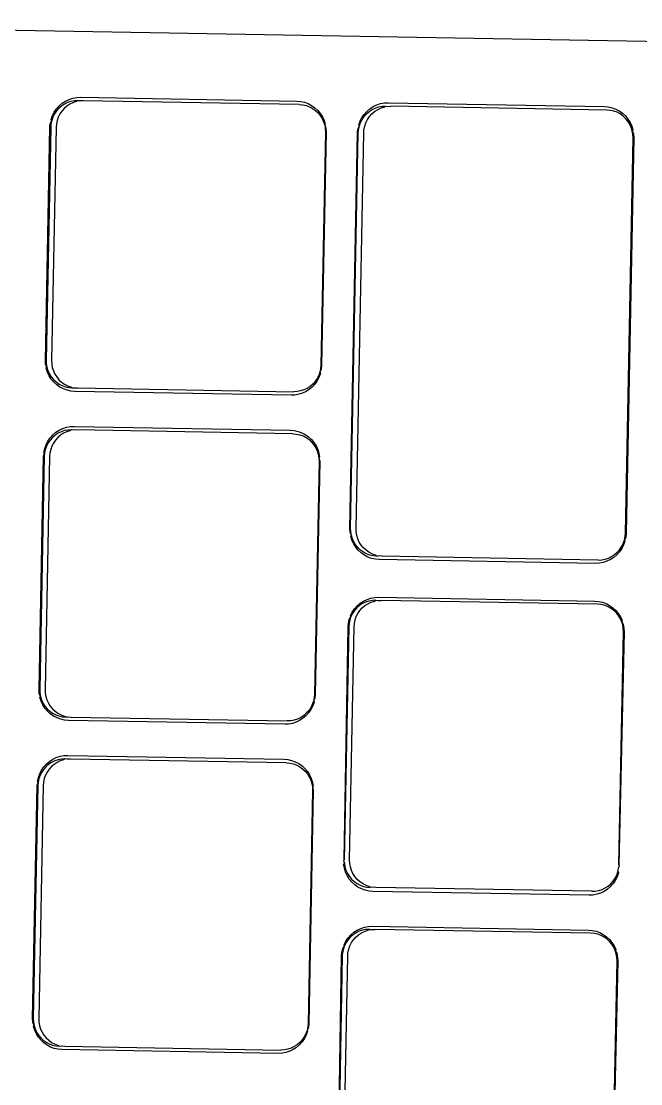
# Model space of a CAD drawing. Header units: millimetres. Extents: x 44692 to 333458, y -26854 to 14445.
# Drawn here: x 314042.6 to 314074, y -18658.2 to -18604.3 of the extents above; entities that cross this region are included whole.
import ezdxf

# ---------------------------------------------------------------- set-up
doc = ezdxf.new("R2010")
doc.units = ezdxf.units.MM
doc.header["$LTSCALE"] = 100
doc.layers.add('Muebles', color=112, linetype='Continuous')

msp = doc.modelspace()

# ---------------------------------------------------------------- linework, layer by layer
at = {"layer": 'Muebles'}
for p, q in [((314121.473, -18606.18), (314016.143, -18604.322)), ((314044.704, -18608.478), (314044.871, -18608.368)), ((314044.871, -18608.368), (314045.052, -18608.282)), ((314045.146, -18608.39), (314044.977, -18608.445)), ((314045.052, -18608.282), (314045.242, -18608.22)), ((314045.32, -18608.358), (314045.146, -18608.39)), ((314045.242, -18608.22), (314045.438, -18608.184)), ((314045.419, -18608.395), (314045.25, -18608.449)), ((314045.496, -18608.349), (314045.32, -18608.358)), ((314045.496, -18608.349), (314045.419, -18608.395)), ((314045.438, -18608.184), (314045.631, -18608.175)), ((314045.593, -18608.363), (314045.496, -18608.349)), ((314045.77, -18608.354), (314045.593, -18608.363)), ((314045.631, -18608.175), (314056.602, -18608.369)), ((314056.73, -18608.547), (314045.77, -18608.354)), ((314056.602, -18608.369), (314056.795, -18608.385)), ((314056.795, -18608.385), (314056.99, -18608.428)), ((314056.99, -18608.428), (314057.177, -18608.496)), ((314044.21, -18609.106), (314044.302, -18608.926)), ((314044.302, -18608.926), (314044.417, -18608.759)), ((314044.414, -18608.868), (314044.313, -18609.015)), ((314044.533, -18608.735), (314044.414, -18608.868)), ((314044.417, -18608.759), (314044.551, -18608.609)), ((314044.668, -18608.618), (314044.533, -18608.735)), ((314044.551, -18608.609), (314044.704, -18608.478)), ((314044.687, -18608.872), (314044.586, -18609.02)), ((314044.817, -18608.521), (314044.668, -18608.618)), ((314044.806, -18608.739), (314044.687, -18608.872)), ((314044.941, -18608.623), (314044.806, -18608.739)), ((314044.977, -18608.445), (314044.817, -18608.521)), ((314045.09, -18608.526), (314044.941, -18608.623)), ((314045.25, -18608.449), (314045.09, -18608.526)), ((314056.73, -18608.547), (314056.906, -18608.562)), ((314056.906, -18608.562), (314057.079, -18608.6)), ((314057.079, -18608.6), (314057.245, -18608.661)), ((314057.177, -18608.496), (314057.354, -18608.589)), ((314057.245, -18608.661), (314057.402, -18608.743)), ((314057.354, -18608.589), (314057.517, -18608.704)), ((314057.402, -18608.743), (314057.547, -18608.846)), ((314057.517, -18608.704), (314057.665, -18608.84)), ((314057.547, -18608.846), (314057.678, -18608.966)), ((314057.665, -18608.84), (314057.793, -18608.995)), ((314057.678, -18608.966), (314057.792, -18609.104)), ((314060.021, -18609.04), (314060.155, -18608.889)), ((314060.137, -18609.014), (314060.273, -18608.897)), ((314060.155, -18608.889), (314060.307, -18608.757)), ((314060.273, -18608.897), (314060.422, -18608.798)), ((314060.307, -18608.757), (314060.475, -18608.646)), ((314060.41, -18609.019), (314060.546, -18608.901)), ((314060.422, -18608.798), (314060.582, -18608.721)), ((314060.475, -18608.646), (314060.656, -18608.559)), ((314060.546, -18608.901), (314060.695, -18608.803)), ((314060.582, -18608.721), (314060.75, -18608.666)), ((314060.656, -18608.559), (314060.846, -18608.496)), ((314060.695, -18608.803), (314060.855, -18608.726)), ((314060.75, -18608.666), (314060.924, -18608.633)), ((314060.846, -18608.496), (314061.042, -18608.46)), ((314060.855, -18608.726), (314061.023, -18608.67)), ((314060.924, -18608.633), (314061.101, -18608.625)), ((314061.023, -18608.67), (314061.101, -18608.625)), ((314061.042, -18608.46), (314061.235, -18608.45)), ((314061.101, -18608.625), (314061.197, -18608.638)), ((314061.197, -18608.638), (314061.374, -18608.629)), ((314061.235, -18608.45), (314072.207, -18608.644)), ((314072.335, -18608.823), (314061.374, -18608.629)), ((314072.207, -18608.644), (314072.4, -18608.66)), ((314072.511, -18608.838), (314072.335, -18608.823)), ((314072.4, -18608.66), (314072.595, -18608.704)), ((314072.683, -18608.876), (314072.511, -18608.838)), ((314072.595, -18608.704), (314072.782, -18608.773)), ((314072.85, -18608.937), (314072.683, -18608.876)), ((314072.782, -18608.773), (314072.959, -18608.866)), ((314073.007, -18609.02), (314072.85, -18608.937)), ((314072.959, -18608.866), (314073.123, -18608.983)), ((314044.083, -18609.692), (314044.1, -18609.496)), ((314044.1, -18609.496), (314044.171, -18609.344)), ((314044.171, -18609.344), (314044.133, -18609.52)), ((314044.143, -18609.297), (314044.21, -18609.106)), ((314044.171, -18609.344), (314044.143, -18609.297)), ((314044.231, -18609.175), (314044.171, -18609.344)), ((314044.313, -18609.015), (314044.231, -18609.175)), ((314044.444, -18609.349), (314044.406, -18609.524)), ((314044.504, -18609.18), (314044.444, -18609.349)), ((314044.586, -18609.02), (314044.504, -18609.18)), ((314057.792, -18609.104), (314057.887, -18609.255)), ((314057.793, -18608.995), (314057.901, -18609.166)), ((314057.887, -18609.255), (314057.962, -18609.417)), ((314057.901, -18609.166), (314057.986, -18609.349)), ((314057.962, -18609.417), (314058.016, -18609.588)), ((314057.986, -18609.349), (314058.046, -18609.542)), ((314059.747, -18609.583), (314059.815, -18609.39)), ((314059.775, -18609.629), (314059.836, -18609.459)), ((314059.815, -18609.39), (314059.906, -18609.208)), ((314059.836, -18609.459), (314059.917, -18609.297)), ((314059.906, -18609.208), (314060.021, -18609.04)), ((314059.917, -18609.297), (314060.018, -18609.148)), ((314060.018, -18609.148), (314060.137, -18609.014)), ((314060.048, -18609.634), (314060.109, -18609.463)), ((314060.109, -18609.463), (314060.19, -18609.302)), ((314060.19, -18609.302), (314060.291, -18609.153)), ((314060.291, -18609.153), (314060.41, -18609.019)), ((314073.152, -18609.124), (314073.007, -18609.02)), ((314073.123, -18608.983), (314073.27, -18609.12)), ((314073.282, -18609.246), (314073.152, -18609.124)), ((314073.27, -18609.12), (314073.398, -18609.276)), ((314073.396, -18609.384), (314073.282, -18609.246)), ((314073.492, -18609.537), (314073.396, -18609.384)), ((314073.398, -18609.276), (314073.506, -18609.448)), ((314073.506, -18609.448), (314073.59, -18609.633)), ((314043.853, -18621.509), (314044.083, -18609.692)), ((314044.118, -18609.699), (314043.888, -18621.504)), ((314044.133, -18609.52), (314044.118, -18609.699)), ((314044.391, -18609.703), (314044.161, -18621.509)), ((314044.406, -18609.524), (314044.391, -18609.703)), ((314058.055, -18609.944), (314057.825, -18621.75)), ((314058.09, -18609.939), (314057.86, -18621.756)), ((314058.046, -18609.542), (314058.016, -18609.588)), ((314058.016, -18609.588), (314058.047, -18609.765)), ((314058.016, -18609.588), (314058.081, -18609.742)), ((314058.047, -18609.765), (314058.055, -18609.944)), ((314058.081, -18609.742), (314058.09, -18609.939)), ((314059.297, -18630.02), (314059.687, -18609.981)), ((314059.332, -18630.015), (314059.722, -18609.988)), ((314059.605, -18630.02), (314059.995, -18609.992)), ((314059.687, -18609.981), (314059.704, -18609.783)), ((314059.704, -18609.783), (314059.775, -18609.629)), ((314059.722, -18609.988), (314059.737, -18609.807)), ((314059.737, -18609.807), (314059.775, -18609.629)), ((314059.775, -18609.629), (314059.747, -18609.583)), ((314059.995, -18609.992), (314060.01, -18609.812)), ((314060.01, -18609.812), (314060.048, -18609.634)), ((314073.567, -18609.701), (314073.492, -18609.537)), ((314073.62, -18609.874), (314073.567, -18609.701)), ((314073.59, -18609.633), (314073.651, -18609.828)), ((314073.651, -18609.828), (314073.62, -18609.874)), ((314073.651, -18610.052), (314073.62, -18609.874)), ((314073.62, -18609.874), (314073.686, -18610.03)), ((314073.686, -18610.03), (314073.694, -18610.228)), ((314073.269, -18630.261), (314073.659, -18610.233)), ((314073.694, -18610.228), (314073.304, -18630.267)), ((314073.659, -18610.233), (314073.651, -18610.052)), ((314043.862, -18621.706), (314043.853, -18621.509)), ((314043.927, -18621.86), (314043.862, -18621.706)), ((314043.888, -18621.504), (314043.896, -18621.683)), ((314043.896, -18621.683), (314043.927, -18621.86)), ((314043.897, -18621.906), (314043.927, -18621.86)), ((314043.927, -18621.86), (314043.981, -18622.031)), ((314044.161, -18621.509), (314044.169, -18621.688)), ((314044.169, -18621.688), (314044.2, -18621.865)), ((314044.2, -18621.865), (314044.254, -18622.036)), ((314057.825, -18621.75), (314057.81, -18621.929)), ((314057.86, -18621.756), (314057.843, -18621.953)), ((314043.957, -18622.099), (314043.897, -18621.906)), ((314044.042, -18622.283), (314043.957, -18622.099)), ((314043.981, -18622.031), (314044.056, -18622.194)), ((314044.15, -18622.454), (314044.042, -18622.283)), ((314044.056, -18622.194), (314044.151, -18622.345)), ((314044.151, -18622.345), (314044.265, -18622.482)), ((314044.254, -18622.036), (314044.329, -18622.199)), ((314044.329, -18622.199), (314044.424, -18622.35)), ((314044.424, -18622.35), (314044.538, -18622.487)), ((314057.63, -18622.433), (314057.529, -18622.581)), ((314057.712, -18622.274), (314057.63, -18622.433)), ((314057.732, -18622.342), (314057.64, -18622.523)), ((314057.772, -18622.104), (314057.712, -18622.274)), ((314057.8, -18622.151), (314057.732, -18622.342)), ((314057.81, -18621.929), (314057.772, -18622.104)), ((314057.843, -18621.953), (314057.772, -18622.104)), ((314057.772, -18622.104), (314057.8, -18622.151)), ((314044.278, -18622.608), (314044.15, -18622.454)), ((314044.265, -18622.482), (314044.396, -18622.603)), ((314044.425, -18622.744), (314044.278, -18622.608)), ((314044.396, -18622.603), (314044.541, -18622.705)), ((314044.589, -18622.86), (314044.425, -18622.744)), ((314044.538, -18622.487), (314044.669, -18622.608)), ((314044.541, -18622.705), (314044.698, -18622.787)), ((314044.766, -18622.952), (314044.589, -18622.86)), ((314044.669, -18622.608), (314044.814, -18622.71)), ((314044.698, -18622.787), (314044.864, -18622.848)), ((314044.953, -18623.021), (314044.766, -18622.952)), ((314044.814, -18622.71), (314044.971, -18622.792)), ((314044.864, -18622.848), (314045.037, -18622.886)), ((314044.971, -18622.792), (314045.137, -18622.853)), ((314045.037, -18622.886), (314045.213, -18622.901)), ((314045.137, -18622.853), (314045.213, -18622.901)), ((314045.213, -18622.901), (314045.31, -18622.891)), ((314045.31, -18622.891), (314045.486, -18622.906)), ((314045.486, -18622.906), (314056.446, -18623.099)), ((314057.126, -18622.927), (314056.966, -18623.004)), ((314057.239, -18622.97), (314057.071, -18623.08)), ((314057.275, -18622.83), (314057.126, -18622.927)), ((314057.392, -18622.84), (314057.239, -18622.97)), ((314057.41, -18622.714), (314057.275, -18622.83)), ((314057.526, -18622.689), (314057.392, -18622.84)), ((314057.529, -18622.581), (314057.41, -18622.714)), ((314057.64, -18622.523), (314057.526, -18622.689)), ((314045.148, -18623.064), (314044.953, -18623.021)), ((314045.34, -18623.08), (314045.148, -18623.064)), ((314056.312, -18623.274), (314045.34, -18623.08)), ((314056.505, -18623.264), (314056.312, -18623.274)), ((314056.623, -18623.091), (314056.446, -18623.099)), ((314056.701, -18623.228), (314056.505, -18623.264)), ((314056.797, -18623.059), (314056.623, -18623.091)), ((314056.891, -18623.166), (314056.701, -18623.228)), ((314056.966, -18623.004), (314056.797, -18623.059)), ((314057.071, -18623.08), (314056.891, -18623.166)), ((314044.379, -18625.154), (314044.546, -18625.044)), ((314044.652, -18625.122), (314044.492, -18625.199)), ((314044.546, -18625.044), (314044.727, -18624.958)), ((314044.821, -18625.068), (314044.652, -18625.122)), ((314044.727, -18624.958), (314044.917, -18624.896)), ((314044.995, -18625.036), (314044.821, -18625.068)), ((314044.917, -18624.896), (314045.113, -18624.86)), ((314045.094, -18625.072), (314044.925, -18625.127)), ((314045.171, -18625.027), (314044.995, -18625.036)), ((314045.171, -18625.027), (314045.094, -18625.072)), ((314045.113, -18624.86), (314045.306, -18624.851)), ((314045.268, -18625.04), (314045.171, -18625.027)), ((314045.444, -18625.032), (314045.268, -18625.04)), ((314045.306, -18624.851), (314056.277, -18625.044)), ((314056.405, -18625.225), (314045.444, -18625.032)), ((314056.277, -18625.044), (314056.47, -18625.061)), ((314056.47, -18625.061), (314056.665, -18625.104)), ((314056.665, -18625.104), (314056.852, -18625.172)), ((314043.885, -18625.782), (314043.977, -18625.602)), ((314043.977, -18625.602), (314044.091, -18625.435)), ((314044.089, -18625.545), (314043.987, -18625.693)), ((314044.208, -18625.412), (314044.089, -18625.545)), ((314044.091, -18625.435), (314044.226, -18625.285)), ((314044.343, -18625.296), (314044.208, -18625.412)), ((314044.226, -18625.285), (314044.379, -18625.154)), ((314044.362, -18625.55), (314044.26, -18625.698)), ((314044.492, -18625.199), (314044.343, -18625.296)), ((314044.481, -18625.417), (314044.362, -18625.55)), ((314044.616, -18625.301), (314044.481, -18625.417)), ((314044.765, -18625.204), (314044.616, -18625.301)), ((314044.925, -18625.127), (314044.765, -18625.204)), ((314056.405, -18625.225), (314056.581, -18625.24)), ((314056.581, -18625.24), (314056.754, -18625.278)), ((314056.754, -18625.278), (314056.92, -18625.339)), ((314056.852, -18625.172), (314057.029, -18625.265)), ((314056.92, -18625.339), (314057.077, -18625.421)), ((314057.029, -18625.265), (314057.192, -18625.38)), ((314057.077, -18625.421), (314057.222, -18625.523)), ((314057.192, -18625.38), (314057.34, -18625.516)), ((314057.222, -18625.523), (314057.353, -18625.644)), ((314057.34, -18625.516), (314057.468, -18625.671)), ((314057.353, -18625.644), (314057.467, -18625.781)), ((314043.758, -18626.368), (314043.808, -18626.197)), ((314043.775, -18626.172), (314043.817, -18625.973)), ((314043.808, -18626.197), (314043.775, -18626.172)), ((314043.808, -18626.197), (314043.793, -18626.376)), ((314043.846, -18626.022), (314043.808, -18626.197)), ((314043.817, -18625.973), (314043.885, -18625.782)), ((314043.906, -18625.853), (314043.846, -18626.022)), ((314043.987, -18625.693), (314043.906, -18625.853)), ((314044.081, -18626.202), (314044.066, -18626.381)), ((314044.119, -18626.027), (314044.081, -18626.202)), ((314044.179, -18625.858), (314044.119, -18626.027)), ((314044.26, -18625.698), (314044.179, -18625.858)), ((314057.467, -18625.781), (314057.562, -18625.932)), ((314057.468, -18625.671), (314057.576, -18625.842)), ((314057.562, -18625.932), (314057.637, -18626.095)), ((314057.576, -18625.842), (314057.661, -18626.025)), ((314057.637, -18626.095), (314057.691, -18626.266)), ((314057.661, -18626.025), (314057.721, -18626.218)), ((314043.528, -18638.185), (314043.758, -18626.368)), ((314043.793, -18626.376), (314043.563, -18638.182)), ((314044.066, -18626.381), (314043.836, -18638.187)), ((314057.73, -18626.622), (314057.5, -18638.428)), ((314057.765, -18626.615), (314057.535, -18638.432)), ((314057.691, -18626.266), (314057.722, -18626.443)), ((314057.721, -18626.218), (314057.756, -18626.418)), ((314057.756, -18626.418), (314057.722, -18626.443)), ((314057.722, -18626.443), (314057.73, -18626.622)), ((314057.722, -18626.443), (314057.765, -18626.615)), ((314059.306, -18630.219), (314059.297, -18630.02)), ((314059.371, -18630.375), (314059.306, -18630.219)), ((314059.34, -18630.196), (314059.332, -18630.015)), ((314059.371, -18630.375), (314059.34, -18630.196)), ((314059.341, -18630.42), (314059.371, -18630.375)), ((314059.401, -18630.615), (314059.341, -18630.42)), ((314059.425, -18630.547), (314059.371, -18630.375)), ((314059.613, -18630.201), (314059.605, -18630.02)), ((314059.644, -18630.379), (314059.613, -18630.201)), ((314059.698, -18630.552), (314059.644, -18630.379)), ((314073.216, -18630.619), (314073.254, -18630.441)), ((314073.287, -18630.465), (314073.216, -18630.619)), ((314073.254, -18630.441), (314073.269, -18630.261)), ((314073.304, -18630.267), (314073.287, -18630.465)), ((314059.486, -18630.8), (314059.401, -18630.615)), ((314059.5, -18630.711), (314059.425, -18630.547)), ((314059.593, -18630.972), (314059.486, -18630.8)), ((314059.595, -18630.864), (314059.5, -18630.711)), ((314059.721, -18631.128), (314059.593, -18630.972)), ((314059.709, -18631.002), (314059.595, -18630.864)), ((314059.773, -18630.716), (314059.698, -18630.552)), ((314059.839, -18631.124), (314059.709, -18631.002)), ((314059.868, -18630.869), (314059.773, -18630.716)), ((314059.982, -18631.007), (314059.868, -18630.869)), ((314060.112, -18631.129), (314059.982, -18631.007)), ((314073.085, -18631.04), (314072.971, -18631.208)), ((314072.973, -18631.1), (314073.074, -18630.951)), ((314073.074, -18630.951), (314073.156, -18630.79)), ((314073.177, -18630.858), (314073.085, -18631.04)), ((314073.156, -18630.79), (314073.216, -18630.619)), ((314073.244, -18630.665), (314073.177, -18630.858)), ((314073.216, -18630.619), (314073.244, -18630.665)), ((314059.869, -18631.265), (314059.721, -18631.128)), ((314059.984, -18631.228), (314059.839, -18631.124)), ((314060.032, -18631.382), (314059.869, -18631.265)), ((314060.141, -18631.311), (314059.984, -18631.228)), ((314060.209, -18631.476), (314060.032, -18631.382)), ((314060.257, -18631.233), (314060.112, -18631.129)), ((314060.308, -18631.372), (314060.141, -18631.311)), ((314060.397, -18631.545), (314060.209, -18631.476)), ((314060.414, -18631.316), (314060.257, -18631.233)), ((314060.48, -18631.411), (314060.308, -18631.372)), ((314060.591, -18631.588), (314060.397, -18631.545)), ((314060.581, -18631.377), (314060.414, -18631.316)), ((314060.657, -18631.426), (314060.48, -18631.411)), ((314060.657, -18631.426), (314060.581, -18631.377)), ((314060.657, -18631.426), (314060.753, -18631.415)), ((314060.93, -18631.43), (314060.753, -18631.415)), ((314071.89, -18631.624), (314060.93, -18631.43)), ((314072.067, -18631.615), (314072.241, -18631.583)), ((314072.241, -18631.583), (314072.409, -18631.527)), ((314072.409, -18631.527), (314072.57, -18631.45)), ((314072.684, -18631.492), (314072.516, -18631.602)), ((314072.57, -18631.45), (314072.719, -18631.352)), ((314072.836, -18631.359), (314072.684, -18631.492)), ((314072.719, -18631.352), (314072.854, -18631.234)), ((314072.971, -18631.208), (314072.836, -18631.359)), ((314072.854, -18631.234), (314072.973, -18631.1)), ((314060.784, -18631.604), (314060.591, -18631.588)), ((314071.756, -18631.798), (314060.784, -18631.604)), ((314071.949, -18631.788), (314071.756, -18631.798)), ((314071.89, -18631.624), (314072.067, -18631.615)), ((314072.145, -18631.752), (314071.949, -18631.788)), ((314072.335, -18631.69), (314072.145, -18631.752)), ((314072.516, -18631.602), (314072.335, -18631.69)), ((314059.82, -18633.814), (314059.988, -18633.704)), ((314059.988, -18633.704), (314060.168, -18633.618)), ((314060.262, -18633.704), (314060.094, -18633.759)), ((314060.168, -18633.618), (314060.358, -18633.556)), ((314060.436, -18633.672), (314060.262, -18633.704)), ((314060.358, -18633.556), (314060.554, -18633.52)), ((314060.367, -18633.763), (314060.535, -18633.709)), ((314060.613, -18633.663), (314060.436, -18633.672)), ((314060.535, -18633.709), (314060.613, -18633.663)), ((314060.554, -18633.52), (314060.747, -18633.511)), ((314060.613, -18633.663), (314060.709, -18633.677)), ((314060.709, -18633.677), (314060.886, -18633.668)), ((314060.747, -18633.511), (314071.719, -18633.704)), ((314071.846, -18633.861), (314060.886, -18633.668)), ((314071.719, -18633.704), (314071.911, -18633.721)), ((314071.911, -18633.721), (314072.106, -18633.764)), ((314059.327, -18634.442), (314059.418, -18634.262)), ((314059.418, -18634.262), (314059.533, -18634.095)), ((314059.53, -18634.182), (314059.429, -18634.329)), ((314059.649, -18634.049), (314059.53, -18634.182)), ((314059.533, -18634.095), (314059.667, -18633.945)), ((314059.785, -18633.933), (314059.649, -18634.049)), ((314059.667, -18633.945), (314059.82, -18633.814)), ((314059.702, -18634.334), (314059.803, -18634.186)), ((314059.934, -18633.835), (314059.785, -18633.933)), ((314059.803, -18634.186), (314059.922, -18634.053)), ((314059.922, -18634.053), (314060.058, -18633.937)), ((314060.094, -18633.759), (314059.934, -18633.835)), ((314060.058, -18633.937), (314060.207, -18633.84)), ((314060.207, -18633.84), (314060.367, -18633.763)), ((314072.023, -18633.876), (314071.846, -18633.861)), ((314072.195, -18633.914), (314072.023, -18633.876)), ((314072.106, -18633.764), (314072.293, -18633.832)), ((314072.362, -18633.975), (314072.195, -18633.914)), ((314072.293, -18633.832), (314072.47, -18633.925)), ((314072.519, -18634.057), (314072.362, -18633.975)), ((314072.47, -18633.925), (314072.633, -18634.04)), ((314072.664, -18634.16), (314072.519, -18634.057)), ((314072.633, -18634.04), (314072.781, -18634.176)), ((314072.794, -18634.281), (314072.664, -18634.16)), ((314072.781, -18634.176), (314072.909, -18634.331)), ((314059.216, -18634.831), (314059.259, -18634.633)), ((314059.288, -18634.658), (314059.25, -18634.834)), ((314059.259, -18634.633), (314059.348, -18634.489)), ((314059.348, -18634.489), (314059.288, -18634.658)), ((314059.348, -18634.489), (314059.327, -18634.442)), ((314059.429, -18634.329), (314059.348, -18634.489)), ((314059.523, -18634.838), (314059.561, -18634.663)), ((314059.561, -18634.663), (314059.621, -18634.494)), ((314059.621, -18634.494), (314059.702, -18634.334)), ((314072.908, -18634.418), (314072.794, -18634.281)), ((314073.004, -18634.569), (314072.908, -18634.418)), ((314072.909, -18634.331), (314073.017, -18634.501)), ((314073.079, -18634.731), (314073.004, -18634.569)), ((314073.017, -18634.501), (314073.102, -18634.685)), ((314073.102, -18634.685), (314073.079, -18634.731)), ((314073.132, -18634.902), (314073.079, -18634.731)), ((314073.079, -18634.731), (314073.162, -18634.878)), ((314059.235, -18635.013), (314059.004, -18646.818)), ((314059.004, -18646.818), (314059.199, -18635.028)), ((314059.199, -18635.028), (314059.216, -18634.831)), ((314059.25, -18634.834), (314059.235, -18635.013)), ((314059.277, -18646.823), (314059.508, -18635.017)), ((314059.508, -18635.017), (314059.523, -18634.838)), ((314072.941, -18647.064), (314073.171, -18635.259)), ((314073.206, -18635.275), (314072.941, -18647.064)), ((314073.163, -18635.079), (314073.132, -18634.902)), ((314073.162, -18634.878), (314073.197, -18635.078)), ((314073.171, -18635.259), (314073.163, -18635.079)), ((314073.197, -18635.078), (314073.206, -18635.275)), ((314043.537, -18638.382), (314043.528, -18638.185)), ((314043.602, -18638.538), (314043.537, -18638.382)), ((314043.563, -18638.182), (314043.571, -18638.361)), ((314043.571, -18638.361), (314043.602, -18638.538)), ((314043.572, -18638.582), (314043.602, -18638.538)), ((314043.632, -18638.775), (314043.572, -18638.582)), ((314043.602, -18638.538), (314043.655, -18638.709)), ((314043.836, -18638.187), (314043.844, -18638.366)), ((314043.844, -18638.366), (314043.875, -18638.543)), ((314043.875, -18638.543), (314043.929, -18638.714)), ((314057.5, -18638.428), (314057.485, -18638.607)), ((314057.535, -18638.432), (314057.518, -18638.629)), ((314043.717, -18638.959), (314043.632, -18638.775)), ((314043.655, -18638.709), (314043.731, -18638.872)), ((314043.825, -18639.129), (314043.717, -18638.959)), ((314043.731, -18638.872), (314043.826, -18639.023)), ((314043.826, -18639.023), (314043.94, -18639.16)), ((314043.929, -18638.714), (314044.004, -18638.876)), ((314044.004, -18638.876), (314044.099, -18639.028)), ((314044.099, -18639.028), (314044.213, -18639.165)), ((314057.305, -18639.111), (314057.204, -18639.259)), ((314057.387, -18638.951), (314057.305, -18639.111)), ((314057.407, -18639.018), (314057.315, -18639.199)), ((314057.447, -18638.782), (314057.387, -18638.951)), ((314057.475, -18638.827), (314057.407, -18639.018)), ((314057.485, -18638.607), (314057.447, -18638.782)), ((314057.518, -18638.629), (314057.447, -18638.782)), ((314057.447, -18638.782), (314057.475, -18638.827)), ((314043.953, -18639.284), (314043.825, -18639.129)), ((314043.94, -18639.16), (314044.07, -18639.281)), ((314044.1, -18639.42), (314043.953, -18639.284)), ((314044.07, -18639.281), (314044.215, -18639.383)), ((314044.264, -18639.536), (314044.1, -18639.42)), ((314044.213, -18639.165), (314044.343, -18639.285)), ((314044.215, -18639.383), (314044.373, -18639.465)), ((314044.441, -18639.628), (314044.264, -18639.536)), ((314044.343, -18639.285), (314044.489, -18639.388)), ((314044.373, -18639.465), (314044.539, -18639.526)), ((314044.628, -18639.697), (314044.441, -18639.628)), ((314044.489, -18639.388), (314044.646, -18639.47)), ((314044.539, -18639.526), (314044.712, -18639.564)), ((314044.646, -18639.47), (314044.812, -18639.531)), ((314044.712, -18639.564), (314044.888, -18639.579)), ((314044.812, -18639.531), (314044.888, -18639.579)), ((314044.888, -18639.579), (314044.985, -18639.569)), ((314044.985, -18639.569), (314045.161, -18639.584)), ((314045.161, -18639.584), (314056.121, -18639.777)), ((314056.801, -18639.605), (314056.641, -18639.682)), ((314056.914, -18639.646), (314056.746, -18639.756)), ((314056.95, -18639.508), (314056.801, -18639.605)), ((314057.067, -18639.515), (314056.914, -18639.646)), ((314057.085, -18639.392), (314056.95, -18639.508)), ((314057.201, -18639.365), (314057.067, -18639.515)), ((314057.204, -18639.259), (314057.085, -18639.392)), ((314057.315, -18639.199), (314057.201, -18639.365)), ((314044.823, -18639.74), (314044.628, -18639.697)), ((314045.015, -18639.756), (314044.823, -18639.74)), ((314055.987, -18639.949), (314045.015, -18639.756)), ((314056.18, -18639.94), (314055.987, -18639.949)), ((314056.298, -18639.768), (314056.121, -18639.777)), ((314056.376, -18639.904), (314056.18, -18639.94)), ((314056.472, -18639.736), (314056.298, -18639.768)), ((314056.566, -18639.842), (314056.376, -18639.904)), ((314056.641, -18639.682), (314056.472, -18639.736)), ((314056.746, -18639.756), (314056.566, -18639.842)), ((314044.053, -18641.83), (314044.221, -18641.72)), ((314044.327, -18641.8), (314044.167, -18641.877)), ((314044.221, -18641.72), (314044.402, -18641.634)), ((314044.496, -18641.745), (314044.327, -18641.8)), ((314044.402, -18641.634), (314044.592, -18641.572)), ((314044.6, -18641.805), (314044.44, -18641.882)), ((314044.67, -18641.713), (314044.496, -18641.745)), ((314044.592, -18641.572), (314044.788, -18641.536)), ((314044.769, -18641.75), (314044.6, -18641.805)), ((314044.846, -18641.705), (314044.67, -18641.713)), ((314044.846, -18641.705), (314044.769, -18641.75)), ((314044.788, -18641.536), (314044.981, -18641.527)), ((314044.943, -18641.718), (314044.846, -18641.705)), ((314045.119, -18641.71), (314044.943, -18641.718)), ((314044.981, -18641.527), (314055.952, -18641.72)), ((314056.08, -18641.903), (314045.119, -18641.71)), ((314055.952, -18641.72), (314056.145, -18641.737)), ((314056.145, -18641.737), (314056.34, -18641.78)), ((314056.34, -18641.78), (314056.527, -18641.848)), ((314043.56, -18642.458), (314043.652, -18642.278)), ((314043.652, -18642.278), (314043.766, -18642.111)), ((314043.763, -18642.223), (314043.662, -18642.371)), ((314043.883, -18642.09), (314043.763, -18642.223)), ((314043.766, -18642.111), (314043.901, -18641.961)), ((314044.018, -18641.974), (314043.883, -18642.09)), ((314043.901, -18641.961), (314044.053, -18641.83)), ((314044.037, -18642.228), (314043.935, -18642.376)), ((314044.167, -18641.877), (314044.018, -18641.974)), ((314044.156, -18642.095), (314044.037, -18642.228)), ((314044.291, -18641.979), (314044.156, -18642.095)), ((314044.44, -18641.882), (314044.291, -18641.979)), ((314056.08, -18641.903), (314056.256, -18641.918)), ((314056.256, -18641.918), (314056.429, -18641.956)), ((314056.429, -18641.956), (314056.595, -18642.017)), ((314056.527, -18641.848), (314056.704, -18641.941)), ((314056.595, -18642.017), (314056.752, -18642.099)), ((314056.704, -18641.941), (314056.867, -18642.056)), ((314056.752, -18642.099), (314056.897, -18642.201)), ((314056.867, -18642.056), (314057.015, -18642.192)), ((314056.897, -18642.201), (314057.028, -18642.322)), ((314057.015, -18642.192), (314057.143, -18642.347)), ((314057.028, -18642.322), (314057.142, -18642.459)), ((314057.143, -18642.347), (314057.251, -18642.517)), ((314043.433, -18643.044), (314043.483, -18642.875)), ((314043.45, -18642.847), (314043.492, -18642.649)), ((314043.483, -18642.875), (314043.45, -18642.847)), ((314043.483, -18642.875), (314043.468, -18643.054)), ((314043.521, -18642.7), (314043.483, -18642.875)), ((314043.492, -18642.649), (314043.56, -18642.458)), ((314043.581, -18642.53), (314043.521, -18642.7)), ((314043.662, -18642.371), (314043.581, -18642.53)), ((314043.756, -18642.88), (314043.741, -18643.059)), ((314043.794, -18642.704), (314043.756, -18642.88)), ((314043.854, -18642.535), (314043.794, -18642.704)), ((314043.935, -18642.376), (314043.854, -18642.535)), ((314057.142, -18642.459), (314057.237, -18642.61)), ((314057.237, -18642.61), (314057.312, -18642.773)), ((314057.251, -18642.517), (314057.335, -18642.701)), ((314057.312, -18642.773), (314057.366, -18642.944)), ((314057.335, -18642.701), (314057.396, -18642.894)), ((314043.203, -18654.861), (314043.433, -18643.044)), ((314043.468, -18643.054), (314043.238, -18654.86)), ((314043.741, -18643.059), (314043.511, -18654.864)), ((314057.405, -18643.3), (314057.175, -18655.105)), ((314057.44, -18643.291), (314057.21, -18655.108)), ((314057.366, -18642.944), (314057.397, -18643.121)), ((314057.396, -18642.894), (314057.431, -18643.094)), ((314057.431, -18643.094), (314057.397, -18643.121)), ((314057.397, -18643.121), (314057.405, -18643.3)), ((314057.397, -18643.121), (314057.44, -18643.291)), ((314059.004, -18646.818), (314058.969, -18646.845)), ((314058.969, -18646.845), (314059.013, -18646.998)), ((314058.978, -18647.042), (314059.013, -18646.998)), ((314059.013, -18647.242), (314058.978, -18647.042)), ((314059.013, -18646.998), (314059.044, -18647.174)), ((314059.044, -18647.174), (314059.097, -18647.345)), ((314059.286, -18647.002), (314059.277, -18646.823)), ((314059.317, -18647.179), (314059.286, -18647.002)), ((314059.37, -18647.35), (314059.317, -18647.179)), ((314072.926, -18647.243), (314072.976, -18647.098)), ((314072.976, -18647.098), (314072.941, -18647.064)), ((314059.073, -18647.435), (314059.013, -18647.242)), ((314059.158, -18647.619), (314059.073, -18647.435)), ((314059.097, -18647.345), (314059.172, -18647.508)), ((314059.266, -18647.789), (314059.158, -18647.619)), ((314059.172, -18647.508), (314059.267, -18647.659)), ((314059.267, -18647.659), (314059.381, -18647.796)), ((314059.445, -18647.513), (314059.37, -18647.35)), ((314059.541, -18647.664), (314059.445, -18647.513)), ((314059.654, -18647.801), (314059.541, -18647.664)), ((314072.747, -18647.747), (314072.828, -18647.588)), ((314072.848, -18647.678), (314072.757, -18647.859)), ((314072.828, -18647.588), (314072.888, -18647.419)), ((314072.918, -18647.482), (314072.848, -18647.678)), ((314072.888, -18647.419), (314072.926, -18647.243)), ((314072.888, -18647.419), (314072.918, -18647.482)), ((314059.394, -18647.944), (314059.266, -18647.789)), ((314059.381, -18647.796), (314059.512, -18647.917)), ((314059.542, -18648.08), (314059.394, -18647.944)), ((314059.512, -18647.917), (314059.657, -18648.019)), ((314059.705, -18648.196), (314059.542, -18648.08)), ((314059.785, -18647.922), (314059.654, -18647.801)), ((314059.657, -18648.019), (314059.814, -18648.101)), ((314059.882, -18648.288), (314059.705, -18648.196)), ((314059.93, -18648.024), (314059.785, -18647.922)), ((314059.814, -18648.101), (314059.98, -18648.162)), ((314060.087, -18648.106), (314059.93, -18648.024)), ((314059.98, -18648.162), (314060.153, -18648.2)), ((314060.253, -18648.167), (314060.087, -18648.106)), ((314060.153, -18648.2), (314060.329, -18648.215)), ((314060.329, -18648.215), (314060.253, -18648.167)), ((314060.426, -18648.205), (314060.329, -18648.215)), ((314060.602, -18648.22), (314060.426, -18648.205)), ((314071.563, -18648.413), (314060.602, -18648.22)), ((314072.082, -18648.318), (314072.242, -18648.241)), ((314072.242, -18648.241), (314072.391, -18648.144)), ((314072.508, -18648.175), (314072.355, -18648.306)), ((314072.391, -18648.144), (314072.526, -18648.028)), ((314072.642, -18648.025), (314072.508, -18648.175)), ((314072.526, -18648.028), (314072.646, -18647.895)), ((314072.757, -18647.859), (314072.642, -18648.025)), ((314072.646, -18647.895), (314072.747, -18647.747)), ((314060.069, -18648.357), (314059.882, -18648.288)), ((314060.264, -18648.4), (314060.069, -18648.357)), ((314060.456, -18648.416), (314060.264, -18648.4)), ((314071.428, -18648.609), (314060.456, -18648.416)), ((314071.621, -18648.6), (314071.428, -18648.609)), ((314071.563, -18648.413), (314071.739, -18648.405)), ((314071.817, -18648.564), (314071.621, -18648.6)), ((314071.739, -18648.405), (314071.914, -18648.373)), ((314072.007, -18648.502), (314071.817, -18648.564)), ((314071.914, -18648.373), (314072.082, -18648.318)), ((314072.187, -18648.416), (314072.007, -18648.502)), ((314072.355, -18648.306), (314072.187, -18648.416)), ((314059.495, -18650.49), (314059.662, -18650.38)), ((314059.662, -18650.38), (314059.843, -18650.294)), ((314059.937, -18650.382), (314059.769, -18650.436)), ((314059.843, -18650.294), (314060.033, -18650.232)), ((314060.111, -18650.35), (314059.937, -18650.382)), ((314060.033, -18650.232), (314060.229, -18650.196)), ((314060.042, -18650.441), (314060.21, -18650.386)), ((314060.288, -18650.341), (314060.111, -18650.35)), ((314060.21, -18650.386), (314060.288, -18650.341)), ((314060.229, -18650.196), (314060.422, -18650.187)), ((314060.288, -18650.341), (314060.384, -18650.354)), ((314060.384, -18650.354), (314060.561, -18650.346)), ((314060.422, -18650.187), (314071.393, -18650.38)), ((314071.521, -18650.539), (314060.561, -18650.346)), ((314071.393, -18650.38), (314071.586, -18650.397)), ((314071.586, -18650.397), (314071.781, -18650.439)), ((314059.002, -18651.118), (314059.093, -18650.937)), ((314059.093, -18650.937), (314059.208, -18650.771)), ((314059.205, -18650.859), (314059.104, -18651.007)), ((314059.324, -18650.726), (314059.205, -18650.859)), ((314059.208, -18650.771), (314059.342, -18650.621)), ((314059.46, -18650.61), (314059.324, -18650.726)), ((314059.342, -18650.621), (314059.495, -18650.49)), ((314059.377, -18651.012), (314059.478, -18650.864)), ((314059.609, -18650.513), (314059.46, -18650.61)), ((314059.478, -18650.864), (314059.597, -18650.731)), ((314059.597, -18650.731), (314059.733, -18650.615)), ((314059.769, -18650.436), (314059.609, -18650.513)), ((314059.733, -18650.615), (314059.882, -18650.518)), ((314059.882, -18650.518), (314060.042, -18650.441)), ((314071.698, -18650.554), (314071.521, -18650.539)), ((314071.87, -18650.592), (314071.698, -18650.554)), ((314071.781, -18650.439), (314071.968, -18650.508)), ((314072.037, -18650.653), (314071.87, -18650.592)), ((314071.968, -18650.508), (314072.145, -18650.6)), ((314072.194, -18650.735), (314072.037, -18650.653)), ((314072.145, -18650.6), (314072.308, -18650.716)), ((314072.339, -18650.837), (314072.194, -18650.735)), ((314072.308, -18650.716), (314072.456, -18650.852)), ((314072.469, -18650.958), (314072.339, -18650.837)), ((314072.456, -18650.852), (314072.584, -18651.007)), ((314072.583, -18651.095), (314072.469, -18650.958)), ((314058.874, -18651.704), (314058.891, -18651.507)), ((314058.891, -18651.507), (314058.934, -18651.309)), ((314058.962, -18651.336), (314058.925, -18651.511)), ((314058.934, -18651.309), (314059.023, -18651.167)), ((314059.023, -18651.167), (314058.962, -18651.336)), ((314059.023, -18651.167), (314059.002, -18651.118)), ((314059.104, -18651.007), (314059.023, -18651.167)), ((314059.198, -18651.516), (314059.236, -18651.341)), ((314059.236, -18651.341), (314059.296, -18651.172)), ((314059.296, -18651.172), (314059.377, -18651.012)), ((314072.679, -18651.246), (314072.583, -18651.095)), ((314072.584, -18651.007), (314072.692, -18651.177)), ((314072.754, -18651.409), (314072.679, -18651.246)), ((314072.692, -18651.177), (314072.777, -18651.361)), ((314072.777, -18651.361), (314072.754, -18651.409)), ((314072.807, -18651.58), (314072.754, -18651.409)), ((314072.754, -18651.409), (314072.837, -18651.554)), ((314058.909, -18651.69), (314058.679, -18663.496)), ((314058.679, -18663.496), (314058.874, -18651.704)), ((314058.925, -18651.511), (314058.909, -18651.69)), ((314058.952, -18663.501), (314059.183, -18651.695)), ((314059.183, -18651.695), (314059.198, -18651.516)), ((314072.616, -18663.742), (314072.846, -18651.936)), ((314072.881, -18651.951), (314072.616, -18663.742)), ((314072.838, -18651.757), (314072.807, -18651.58)), ((314072.837, -18651.554), (314072.872, -18651.754)), ((314072.846, -18651.936), (314072.838, -18651.757)), ((314072.872, -18651.754), (314072.881, -18651.951)), ((314043.212, -18655.058), (314043.203, -18654.861)), ((314043.277, -18655.216), (314043.212, -18655.058)), ((314043.238, -18654.86), (314043.246, -18655.039)), ((314043.246, -18655.039), (314043.277, -18655.216)), ((314043.247, -18655.258), (314043.277, -18655.216)), ((314043.307, -18655.451), (314043.247, -18655.258)), ((314043.277, -18655.216), (314043.33, -18655.387)), ((314043.511, -18654.864), (314043.519, -18655.044)), ((314043.519, -18655.044), (314043.55, -18655.221)), ((314043.55, -18655.221), (314043.603, -18655.392)), ((314057.175, -18655.105), (314057.16, -18655.284)), ((314057.21, -18655.108), (314057.193, -18655.305)), ((314043.392, -18655.635), (314043.307, -18655.451)), ((314043.33, -18655.387), (314043.405, -18655.549)), ((314043.499, -18655.805), (314043.392, -18655.635)), ((314043.405, -18655.549), (314043.501, -18655.7)), ((314043.628, -18655.96), (314043.499, -18655.805)), ((314043.501, -18655.7), (314043.615, -18655.838)), ((314043.603, -18655.392), (314043.678, -18655.554)), ((314043.678, -18655.554), (314043.774, -18655.705)), ((314043.774, -18655.705), (314043.888, -18655.842)), ((314056.98, -18655.789), (314056.879, -18655.936)), ((314057.061, -18655.629), (314056.98, -18655.789)), ((314057.082, -18655.694), (314056.99, -18655.875)), ((314057.122, -18655.46), (314057.061, -18655.629)), ((314057.15, -18655.503), (314057.082, -18655.694)), ((314057.16, -18655.284), (314057.122, -18655.46)), ((314057.193, -18655.305), (314057.122, -18655.46)), ((314057.122, -18655.46), (314057.15, -18655.503)), ((314043.615, -18655.838), (314043.745, -18655.958)), ((314043.775, -18656.096), (314043.628, -18655.96)), ((314043.745, -18655.958), (314043.89, -18656.061)), ((314043.939, -18656.212), (314043.775, -18656.096)), ((314043.888, -18655.842), (314044.018, -18655.963)), ((314043.89, -18656.061), (314044.047, -18656.143)), ((314044.116, -18656.304), (314043.939, -18656.212)), ((314044.018, -18655.963), (314044.163, -18656.066)), ((314044.047, -18656.143), (314044.214, -18656.204)), ((314044.303, -18656.373), (314044.116, -18656.304)), ((314044.163, -18656.066), (314044.32, -18656.148)), ((314044.214, -18656.204), (314044.386, -18656.242)), ((314044.32, -18656.148), (314044.487, -18656.208)), ((314044.386, -18656.242), (314044.563, -18656.257)), ((314044.487, -18656.208), (314044.563, -18656.257)), ((314044.563, -18656.257), (314044.66, -18656.247)), ((314044.66, -18656.247), (314044.836, -18656.261)), ((314044.836, -18656.261), (314055.796, -18656.455)), ((314056.476, -18656.283), (314056.315, -18656.359)), ((314056.589, -18656.322), (314056.421, -18656.432)), ((314056.625, -18656.186), (314056.476, -18656.283)), ((314056.742, -18656.191), (314056.589, -18656.322)), ((314056.76, -18656.069), (314056.625, -18656.186)), ((314056.876, -18656.041), (314056.742, -18656.191)), ((314056.879, -18655.936), (314056.76, -18656.069)), ((314056.99, -18655.875), (314056.876, -18656.041)), ((314044.497, -18656.416), (314044.303, -18656.373)), ((314044.69, -18656.432), (314044.497, -18656.416)), ((314055.662, -18656.625), (314044.69, -18656.432)), ((314055.855, -18656.616), (314055.662, -18656.625)), ((314055.973, -18656.446), (314055.796, -18656.455)), ((314056.051, -18656.58), (314055.855, -18656.616)), ((314056.147, -18656.414), (314055.973, -18656.446)), ((314056.241, -18656.518), (314056.051, -18656.58)), ((314056.315, -18656.359), (314056.147, -18656.414)), ((314056.421, -18656.432), (314056.241, -18656.518))]:
    msp.add_line(p, q, dxfattribs=at)

doc.saveas('drawing.dxf')
